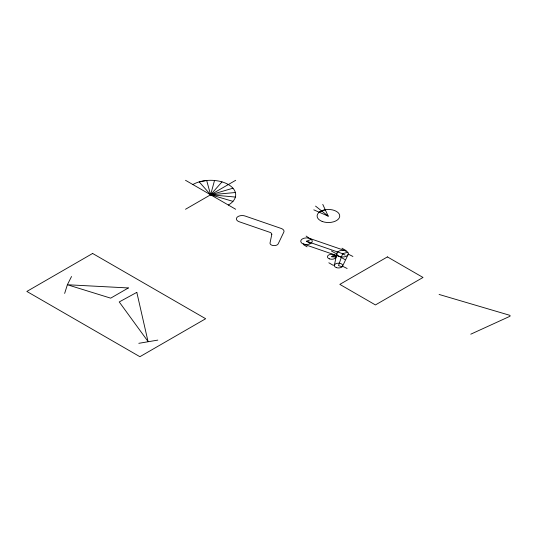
<?xml version="1.0" encoding="UTF-8"?>
<svg xmlns="http://www.w3.org/2000/svg" width="537" height="537" viewBox="0 0 537 537"><rect width="100%" height="100%" fill="white"/><g stroke="black" fill="none" stroke-linecap="round" stroke-linejoin="round"><path stroke-width="0.81" d="M334.363 265.392L336.84 253.289L335.41 253.289L331.396 250.974M214.532 180.479L210.605 194.783L232.964 201.362M64.648 293.417L67.38 284.744L71.528 276.508M221.996 181.875L210.605 194.783L199.214 181.875L206.678 180.479L210.605 194.783L235.387 197.052M336.068 257.048L331.745 256.753L334.014 254.625M185.513 209.269L235.696 180.298M343.056 253.954L342.458 254.061M470.774 334.189L509.673 316.414A1.255 0.725 0 0 0 509.465 315.206L439.091 294.451M319.2 212.216L325.241 209.725M310.574 243.603L306.499 241.234L311.272 239.341M232.964 188.205L210.605 194.783L235.387 192.521M331.745 256.753L336.397 255.437M347.848 252.296L342.586 253.686L306.499 241.234M138.808 343.318L157.804 340.109M334.41 265.177L332.974 265.177L328.832 262.781M303.533 244.1L339.814 256.619L344.982 259.599M345.539 250.806L309.399 238.334L306.124 236.058M342.069 266.829L338.518 265.567L342.586 253.686L345.13 255.149M313.803 209.853L328.228 216.163L322.764 204.389M341.935 248.201L346.043 250.571L346.043 251.001M352.91 256.458L348.312 254.169L342.539 266.211L347.13 268.5M307.117 246.832L303.922 244.986L303.922 244.221M185.513 180.298L235.696 209.269M315.548 206.107L328.228 216.163M192.864 184.54A25.091 14.486 0 0 1 228.346 184.54A25.091 14.486 0 0 1 228.346 205.027M308.983 242.086A2.893 1.671 0 0 1 308.533 242.415M271.803 234.32L270.064 242.825A4.168 2.403 0 0 0 273.286 245.563A4.168 2.403 0 0 0 278.193 243.852L283.583 232.615A5.786 3.343 0 0 0 281.193 228.453L245.557 216.176A5.786 3.343 0 0 0 237.233 217.123A5.786 3.343 0 0 0 239.495 221.841L270.232 232.454A4.33 2.497 0 0 1 271.803 234.32M92.619 253.464L26.85 291.437L139.895 356.702L205.664 318.73L92.619 253.464M128.356 287.953L110.682 298.156L67.38 284.744L128.356 287.953M387.419 256.908L339.834 284.382L375.43 304.935L423.015 277.461L387.419 256.908M136.814 292.363L119.227 301.942L148.017 341.451L136.814 292.363M329.443 258.868A4.33 2.497 0 0 0 336.075 256.847A4.33 2.497 0 0 0 329.731 254.545A4.33 2.497 0 0 0 329.443 258.868M322.187 221.445A11.311 6.531 0 0 0 339.713 216.391A11.311 6.531 0 0 0 323.361 210.155A11.311 6.531 0 0 0 322.187 221.445M339.626 256.552A5.786 3.343 0 0 0 348.372 253.726A5.786 3.343 0 0 0 339.76 250.766A5.786 3.343 0 0 0 339.626 256.552M336.39 267.634A4.168 2.403 0 0 0 342.687 265.6A4.168 2.403 0 0 0 336.484 263.466A4.168 2.403 0 0 0 336.39 267.634M303.23 243.986A5.786 3.343 0 0 0 312.272 241.489A5.786 3.343 0 0 0 304.002 238.22A5.786 3.343 0 0 0 303.23 243.986"/></g></svg>
